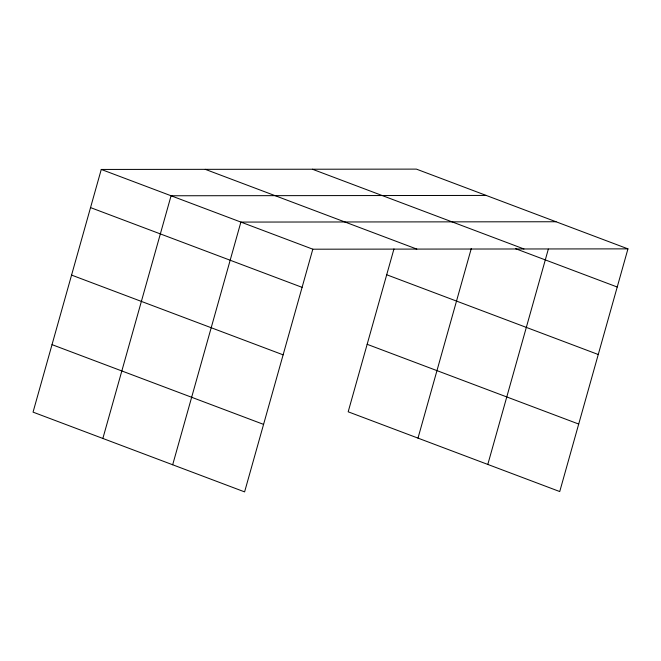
<?xml version="1.0" encoding="UTF-8"?>
<svg xmlns="http://www.w3.org/2000/svg" width="661" height="661" viewBox="0 0 661 661"><rect width="100%" height="100%" fill="white"/><g stroke="black" fill="none" stroke-linecap="round" stroke-linejoin="round"><path stroke-width="0.99" d="M627.95 248.867L416.397 169.117L101.265 169.447L33.05 412.134L244.603 491.883L312.818 249.197L627.95 248.867L559.735 491.553L348.182 411.803L393.956 248.949M102.86 438.45L171.075 195.763L486.207 195.433M172.678 464.766L240.893 222.079L556.025 221.749M417.992 438.119L471.301 248.47M487.801 464.443L548.324 249.139M312.405 169.224L523.958 248.974M515.654 248.726L617.225 287.014M205.257 169.332L416.81 249.09M386.702 274.761L598.255 354.511M101.265 169.447L312.818 249.197M90.54 207.595L302.094 287.345M367.152 344.307L578.706 424.056M71.57 275.092L283.123 354.841M52.021 344.637L263.574 424.387"/></g></svg>
